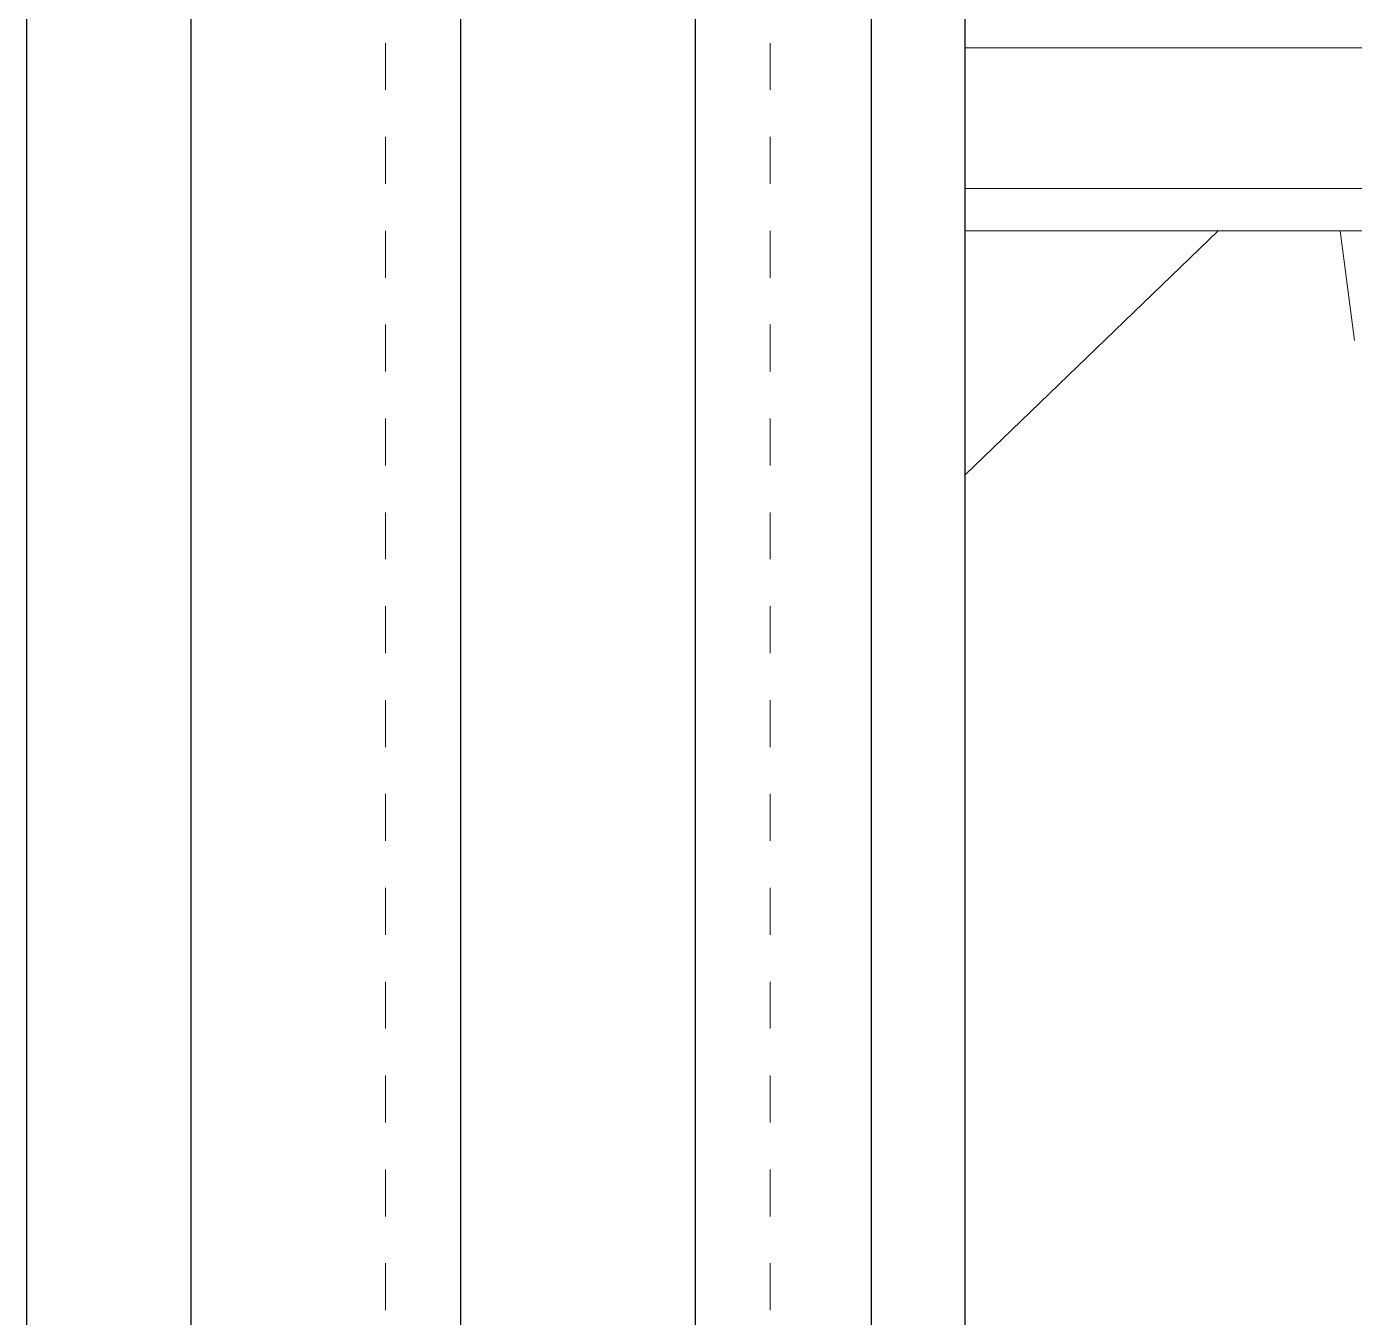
# Model space of a CAD drawing. Header units: inches. Extents: x -71 to 17.9, y 225.4 to 309.4.
# Drawn here: x -35.988 to -33.158, y 285.355 to 288.105 of the extents above; entities that cross this region are included whole.
import ezdxf

# ---------------------------------------------------------------- set-up
doc = ezdxf.new("R2010")
doc.units = ezdxf.units.IN
doc.header["$MEASUREMENT"] = 0
doc.linetypes.add('DASHED2', pattern=[0.375, 0.25, -0.125])
doc.layers.add('A2 Hatch', color=8, linetype='Continuous', lineweight=9)
doc.layers.add('DETAILS', color=7, linetype='Continuous', lineweight=13)

msp = doc.modelspace()

# ---------------------------------------------------------------- linework, layer by layer
at = {"color": 1}
for p, q in [((-35.638, 296.6704), (-35.638, 284.1704)), ((-35.063, 296.6704), (-35.063, 284.1704)), ((-34.563, 296.6704), (-34.563, 284.1704)), ((-33.988, 296.6704), (-33.988, 284.1704)), ((-34.188, 296.4204), (-34.188, 284.1704)), ((-35.988, 296.1704), (-35.988, 284.1704))]:
    msp.add_line(p, q, dxfattribs=at)
at = {"layer": 'A2 Hatch', "linetype": 'DASHED2', "ltscale": 0.15}
for p, q in [((-35.223, 296.6704), (-35.223, 284.1704)), ((-34.403, 296.6704), (-34.403, 284.1704))]:
    msp.add_line(p, q, dxfattribs=at)
at = {"layer": 'DETAILS', "color": 6, "lineweight": 20}
for p, q in [((-29.988, 288.0604), (-33.988, 288.0604)), ((-29.988, 287.7604), (-33.988, 287.7604)), ((-29.988, 287.6704), (-33.988, 287.6704)), ((-33.448, 287.6704), (-33.988, 287.1499)), ((-33.1576, 287.4365), (-33.188, 287.6704))]:
    msp.add_line(p, q, dxfattribs=at)

doc.saveas('drawing.dxf')
